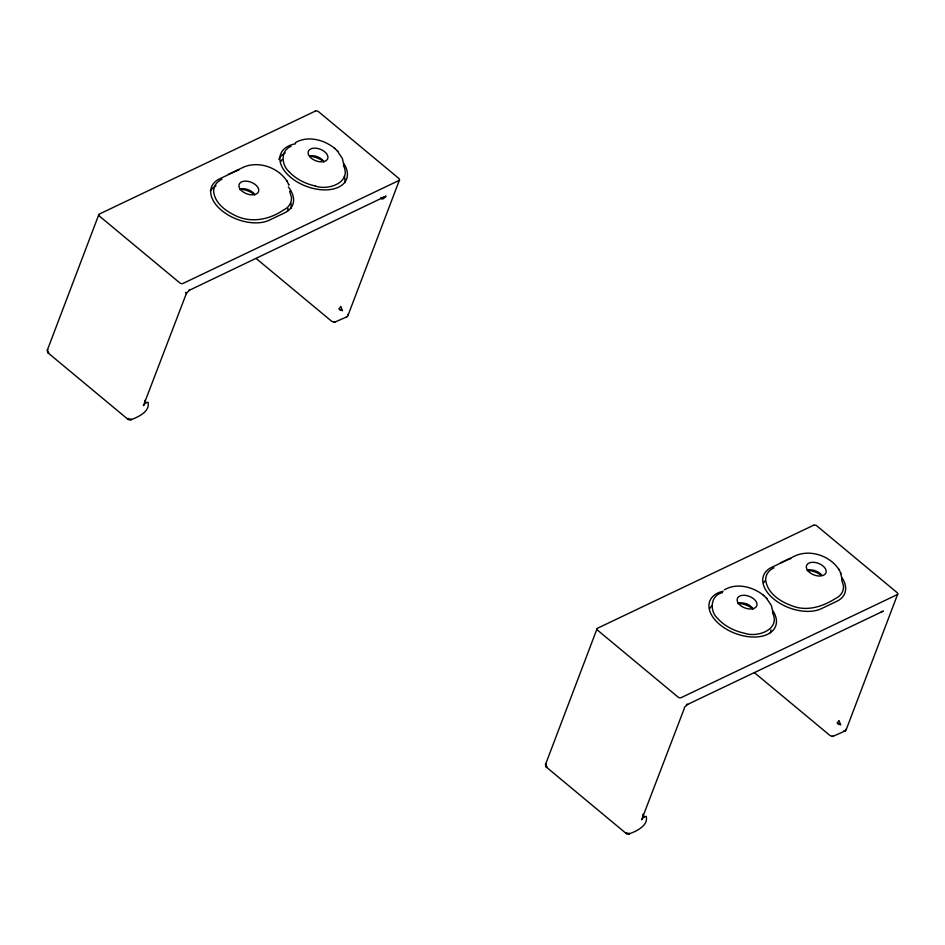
<?xml version="1.0" encoding="UTF-8"?>
<svg xmlns="http://www.w3.org/2000/svg" width="945" height="945" viewBox="0 0 945 945"><rect width="100%" height="100%" fill="white"/><g stroke="black" fill="none" stroke-linecap="round" stroke-linejoin="round"><path stroke-width="1.42" d="M186.189 293.978L143.427 405.665L145.459 403.054L145.246 400.999A2.362 0.945 -50.3 0 1 144.963 401.034M684.416 708.124L641.667 819.799L643.687 817.212L643.474 815.157A2.362 0.945 -50.3 0 1 642.978 815.122M643.202 816.539L643.108 814.2M144.975 402.393L145.022 400.29M47.297 350.217L98.823 214.598M347.949 315.583L399.463 179.963M545.537 764.375L597.051 628.756M846.177 729.741L897.703 594.121M340.85 309.913L340.566 310.433L338.842 308.72A2.362 0.945 -50.3 0 0 340.72 306.404L342.515 310.74L339.81 309.381M839.077 724.071L838.794 724.591L837.081 722.866A2.362 0.945 -50.3 0 0 838.947 720.562L840.743 724.898L838.038 723.527M185.503 292.407L186.389 292.643L186.236 293.6L189.496 290.209L386.092 196.064L383.564 198.686L381.532 198.958A2.362 0.945 -50.3 0 0 381.556 197.918M291.119 146.286C280.393 150.515 281.315 164.713 288.863 171.553M684.369 707.356L687.736 704.368L883.351 611.084M295.407 142.66C307.81 135.312 324.206 139.695 334.743 148.424M724.449 589.798C736.852 582.451 753.248 586.833 763.784 595.563M228.395 174.388L243.763 167.052C259.048 160.638 278.574 167.667 287.233 181.546M130.835 419.804C137.568 417.3 150.468 411.654 147.999 402.157M346.839 316.835L334.684 322.198M780.428 562.889L795.808 555.565C811.093 549.139 830.62 556.18 839.278 570.048M629.063 833.962C635.796 831.458 648.695 825.812 646.226 816.303M845.078 730.993L832.923 736.356M384.532 197.198L380.67 197.918M882.807 611.38L881.248 611.687M189.496 290.209L188.646 290.351M687.736 704.368L686.401 704.356M722.441 592.633C710.144 595.315 709.305 611.309 717.905 618.691A32.567 19.55 20.8 0 0 744.4 633.185C757.347 637.993 781.066 629.488 772.455 612.643M256.178 258.505L331.86 321.418L334.176 322.21M145.66 402.464L146.888 402.428L145.459 403.054M754.405 672.663L830.088 735.576L832.403 736.368M643.888 816.622L645.116 816.586L643.687 817.212M333.62 322.221L335.203 322.186M831.848 736.379L833.431 736.344M315.358 186.023C328.293 190.89 352.024 182.338 343.413 165.505M47.959 352.828L128.154 419.486M546.186 766.974L626.381 833.644M337.282 150.834L342.421 158.583L343.815 165.021M766.324 597.972L771.463 605.721L772.856 612.159M334.306 148.022L337.837 151.365M763.359 595.149L766.879 598.504M840.53 572.694L842.042 579.179M288.485 184.18L288.946 185.125L286.831 180.708M838.876 569.209L840.979 573.639M841.652 579.675L843.507 585.935M289.607 191.173L291.462 197.434A32.567 19.514 20.9 0 1 283.252 210.144C268.841 220.09 250.012 223.363 234.147 214.987C224.875 210.381 215.117 202.951 213.7 191.977A32.567 19.491 20.7 0 1 221.933 179.278M763.773 582.711A32.567 19.502 20.8 0 1 764.977 580.856M709.955 608.367A32.567 19.502 20.8 0 1 711.904 605.639M770.966 629.854A32.567 19.502 20.8 0 1 770.293 632.701M773.979 567.791A32.567 19.514 20.6 0 0 765.722 580.478C767.718 593.649 780.535 601.693 792.111 605.863C806.817 611.722 822.504 606.714 835.285 598.646A32.567 19.502 21 0 0 843.483 585.935M738.884 602.981A10.36 6.202 20.8 0 1 752.598 608.155M737.856 603.323A16.278 9.757 20.8 0 1 753.094 609.076M746.243 604.138A17.766 10.643 20.8 0 1 749.42 605.556M808.069 570A10.36 6.202 20.8 0 1 821.784 575.174M807.042 570.343A16.278 9.757 20.8 0 1 821.24 575.281M281.031 161.288A32.425 19.432 20.8 0 1 282.236 159.422M288.036 208.337A32.473 19.455 20.8 0 1 287.351 211.184M315.358 185.976A32.567 19.455 20.9 0 1 288.922 171.529M240.656 188.823A10.36 6.202 20.8 0 1 254.37 193.997M239.628 189.165A16.278 9.757 20.8 0 1 254.866 194.918M309.842 155.842A10.36 6.202 20.8 0 1 323.556 161.016M310.125 156.256A16.278 9.757 20.8 0 1 324.052 161.938M772.951 610.895A35.225 21.109 20.8 0 1 759.26 636.682A35.225 21.109 20.8 0 1 714.16 618.845A35.225 21.109 20.8 0 1 723.138 591.192M842.137 577.915A35.225 21.109 20.8 0 1 836.727 601.351L821.359 608.674A35.225 21.109 20.8 0 1 773.636 598.917A35.225 21.109 20.8 0 1 771.652 567.354L787.02 560.031A35.225 21.109 20.8 0 1 790.906 558.578M547.072 766.986A2.362 0.945 -50.3 0 1 546.21 765.946A2.362 1.417 20.8 0 1 546.08 763.82M546.671 766.56A2.362 1.642 64.5 0 1 545.962 764.895M846.129 728.961A2.362 1.417 20.8 0 1 845.633 730.296A2.362 1.642 64.5 0 1 843.743 730.981M210.322 190.973A35.225 21.109 20.8 0 1 216.027 185.822M288.355 187.004A35.225 21.109 20.8 0 1 284.693 212.838L269.313 220.173A35.225 21.109 20.8 0 1 221.591 210.416A35.225 21.109 20.8 0 1 219.606 178.853L234.986 171.517A35.225 21.109 20.8 0 1 238.872 170.065M290.824 203.092A35.225 21.109 20.8 0 1 291.048 208.313M343.909 163.757A35.225 21.109 20.8 0 1 329.71 189.614A35.225 21.109 20.8 0 1 284.516 170.915A35.225 21.109 20.8 0 1 295.561 143.746M278.81 159.209A35.225 21.109 20.8 0 1 285.213 152.842M344.334 176.231A35.225 21.109 20.8 0 1 344.866 182.668M347.654 314.401A2.362 1.417 20.8 0 1 347.406 316.138A2.362 1.642 64.5 0 1 346.437 316.988M47.852 349.662A2.362 1.417 20.8 0 0 47.982 351.788A2.362 0.945 -50.3 0 0 48.845 352.828A2.362 1.642 64.5 0 1 47.864 351.327M315.382 111.073L99.367 214.042A2.362 1.417 20.8 0 0 99.497 216.169L179.704 282.827A2.362 1.417 20.8 0 0 182.905 283.488L398.92 180.519A2.362 1.417 20.8 0 0 398.79 178.392L318.583 111.723A2.374 1.417 20.8 0 0 315.382 111.073M813.61 525.231L597.594 628.201A2.362 1.417 20.8 0 0 597.724 630.315L677.931 696.985A2.362 1.417 20.8 0 0 681.132 697.646L897.148 594.677A2.362 1.417 20.8 0 0 897.018 592.55L816.823 525.881A2.362 1.417 20.8 0 0 813.61 525.231M738.683 603.666A10.36 6.202 20.8 0 0 755.87 607.186A10.36 6.202 20.8 0 0 746.656 595.574A10.36 6.202 20.8 0 0 738.683 603.666M807.869 570.685A10.36 6.202 20.8 0 0 825.056 574.206A10.36 6.202 20.8 0 0 815.842 562.594A10.36 6.202 20.8 0 0 807.869 570.685M240.455 189.508A10.36 6.202 20.8 0 0 257.642 193.028A10.36 6.202 20.8 0 0 248.429 181.428A10.36 6.202 20.8 0 0 240.455 189.508M309.641 156.527A10.36 6.202 20.8 0 0 326.828 160.048A10.36 6.202 20.8 0 0 317.614 148.448A10.36 6.202 20.8 0 0 309.641 156.527M627.279 833.644A2.362 1.642 64.5 0 0 629.618 833.266A2.362 1.417 20.8 0 1 626.417 832.604A2.362 0.945 -50.3 0 0 627.279 833.644M128.177 418.446A2.362 1.417 20.8 0 0 131.39 419.107A2.362 1.642 64.5 0 1 129.052 419.497A2.362 0.945 -50.3 0 1 128.177 418.446"/></g></svg>
